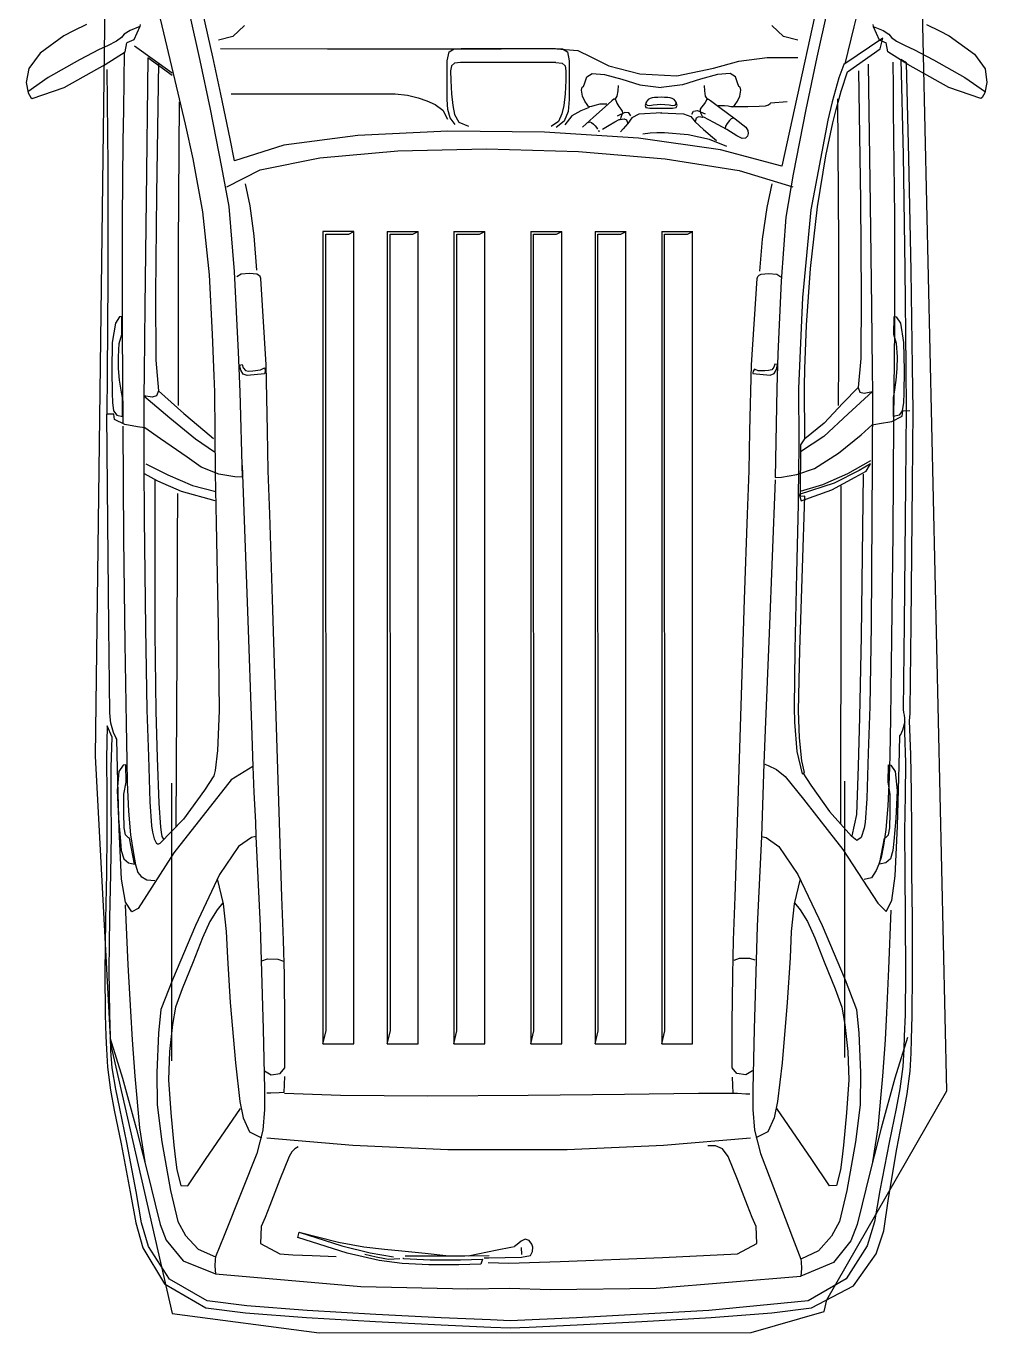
# Model space of a CAD drawing. Header units: millimetres. Extents: x 3923 to 4007, y 744 to 982.
# Drawn here: x 3949.11 to 3953.52, y 816.79 to 822.79 of the extents above; entities that cross this region are included whole.
import ezdxf

# ---------------------------------------------------------------- set-up
doc = ezdxf.new("R2010")
doc.units = ezdxf.units.MM
doc.header["$LTSCALE"] = 20
doc.layers.add('HIDROSSANITÁRIO', color=8, linetype='Continuous')

# ---------------------------------------------------------------- blocks, each defined once
blk = doc.blocks.new('Austin Mini dessus')
at = {"color": 8, "flags": 128}
for points in [[(1.1117, 3.9516), (1.1466, 3.978)], [(1.1466, 3.978), (1.1788, 3.984)], [(1.1671, 3.9332), (1.2, 3.9805)], [(1.1788, 3.984), (1.2025, 3.9796)], [(1.2159, 3.9699), (1.1905, 3.8965)], [(1.2025, 3.9796), (1.2133, 3.9732)], [(1.2133, 3.9732), (1.2159, 3.9699)], [(1.0718, 3.8974), (1.1117, 3.9516)], [(1.127, 3.8612), (1.1671, 3.9332)], [(1.0455, 3.8453), (1.0602, 3.8752)], [(1.0602, 3.8752), (1.0718, 3.8974)], [(1.1905, 3.8965), (1.1378, 3.8027)], [(1.1035, 3.8163), (1.127, 3.8612)], [(1.0947, 3.7975), (1.1035, 3.8163)], [(1.0842, 3.7768), (1.0947, 3.7975)], [(1.1378, 3.8027), (1.1088, 3.7563)], [(1.1489, 3.7991), (1.3693, 3.7967)], [(1.3693, 3.7967), (1.6304, 3.7968)], [(1.6304, 3.7968), (1.8484, 3.7979)], [(1.717, 3.7694), (1.7313, 3.7792)], [(1.7313, 3.7792), (1.7757, 3.7861)], [(1.7757, 3.7861), (1.8394, 3.7873)], [(1.8394, 3.7873), (1.8918, 3.7867)], [(1.8484, 3.7979), (1.9397, 3.7986)], [(1.8918, 3.7867), (1.9135, 3.786)], [(1.9135, 3.786), (1.9326, 3.7832)], [(1.9326, 3.7832), (1.942, 3.7759)], [(2.1078, 3.7972), (1.9397, 3.7986)], [(1.9397, 3.7828), (1.9397, 3.798)], [(1.952, 3.781), (1.9397, 3.7828)], [(1.9641, 3.7571), (1.952, 3.781)], [(2.4284, 3.7942), (2.1078, 3.7972)], [(2.6259, 3.7916), (2.4284, 3.7942)], [(2.6343, 3.7911), (2.6259, 3.7916)], [(2.642, 3.7903), (2.6343, 3.7911)], [(2.649, 3.7893), (2.642, 3.7903)], [(2.6704, 3.7837), (2.649, 3.7893)], [(2.6551, 3.7981), (2.7306, 3.7997)], [(2.6814, 3.7868), (2.6551, 3.7981)], [(2.6822, 3.7782), (2.6704, 3.7837)], [(2.7507, 3.7887), (2.6814, 3.7868)], [(2.7306, 3.7997), (2.8147, 3.7991)], [(2.8237, 3.7886), (2.7507, 3.7887)], [(2.8147, 3.7991), (2.9021, 3.7984)], [(2.9048, 3.7882), (2.8237, 3.7886)], [(2.9021, 3.7984), (2.9944, 3.7997)], [(2.9951, 3.7894), (2.9048, 3.7882)], [(2.9944, 3.7997), (3.0997, 3.8021)], [(3.0966, 3.7917), (2.9951, 3.7894)], [(3.2164, 3.793), (3.0966, 3.7917)], [(3.0997, 3.8021), (3.2215, 3.8034)], [(3.316, 3.7921), (3.2164, 3.793)], [(3.2215, 3.8034), (3.3188, 3.8025)], [(3.3693, 3.7904), (3.316, 3.7921)], [(3.3188, 3.8025), (3.3675, 3.8008)], [(3.3675, 3.8008), (3.3972, 3.7998)], [(3.4015, 3.7895), (3.3693, 3.7904)], [(3.3706, 3.7916), (3.4639, 3.7624)], [(3.3972, 3.7998), (3.439, 3.7972)], [(3.4406, 3.7862), (3.4015, 3.7895)], [(3.439, 3.7972), (3.4912, 3.7905)], [(3.4894, 3.7783), (3.4406, 3.7862)], [(3.4912, 3.7905), (3.5375, 3.7819)], [(3.5375, 3.7819), (3.6147, 3.7659)], [(1.0594, 3.7455), (1.0677, 3.7588)], [(1.0677, 3.7588), (1.0753, 3.7651)], [(1.0753, 3.7651), (1.0842, 3.7768)], [(1.0806, 3.7369), (1.0877, 3.7528)], [(1.1088, 3.7563), (1.0877, 3.7528)], [(1.1098, 3.7592), (1.174, 3.7599)], [(1.174, 3.7599), (1.2419, 3.7604)], [(1.2419, 3.7604), (1.3135, 3.7616)], [(1.3135, 3.7616), (1.4923, 3.7636)], [(1.4923, 3.7636), (1.6691, 3.7637)], [(1.6691, 3.7637), (1.7492, 3.7633)], [(1.716, 3.7644), (1.717, 3.7694)], [(1.7576, 3.764), (1.716, 3.7644)], [(1.7492, 3.7633), (1.9626, 3.7616)], [(1.7781, 3.7702), (1.7576, 3.764)], [(1.8082, 3.7719), (1.7781, 3.7702)], [(1.8354, 3.7719), (1.8082, 3.7719)], [(1.8622, 3.7696), (1.8354, 3.7719)], [(1.8896, 3.7653), (1.8622, 3.7696)], [(1.9022, 3.763), (1.8896, 3.7653)], [(1.9455, 3.763), (1.9022, 3.763)], [(1.942, 3.7759), (1.9455, 3.763)], [(1.9688, 3.7285), (1.9641, 3.7571)], [(1.9674, 3.7618), (2.2252, 3.7604)], [(2.2252, 3.7604), (2.4664, 3.7574)], [(2.4664, 3.7574), (2.6503, 3.7544)], [(2.6503, 3.7544), (2.7365, 3.753)], [(2.6858, 3.7757), (2.6822, 3.7782)], [(2.7538, 3.7741), (2.6858, 3.7757)], [(2.7365, 3.753), (2.7855, 3.7519)], [(2.7449, 3.7554), (2.7458, 3.7609)], [(2.7845, 3.7544), (2.7449, 3.7554)], [(2.7458, 3.7609), (2.7598, 3.7709)], [(2.8931, 3.7702), (2.7538, 3.7741)], [(2.7598, 3.7709), (2.8041, 3.7753)], [(2.8122, 3.7594), (2.7845, 3.7544)], [(2.7855, 3.7519), (2.851, 3.7488)], [(2.8041, 3.7753), (2.8678, 3.772)], [(2.8551, 3.7596), (2.8122, 3.7594)], [(2.851, 3.7488), (2.9058, 3.7442)], [(2.8891, 3.7588), (2.8551, 3.7596)], [(2.8678, 3.772), (2.9199, 3.7677)], [(2.9053, 3.7556), (2.8891, 3.7588)], [(3.0069, 3.7651), (2.8931, 3.7702)], [(2.9118, 3.7497), (2.9053, 3.7556)], [(2.913, 3.7465), (2.9118, 3.7497)], [(2.9199, 3.7677), (2.9416, 3.7655)], [(2.9416, 3.7655), (2.9606, 3.76)], [(2.9606, 3.76), (2.9698, 3.7493)], [(2.9698, 3.7493), (2.9725, 3.7349)], [(3.0599, 3.7557), (3.0069, 3.7651)], [(3.0819, 3.7412), (3.0599, 3.7557)], [(3.0661, 3.7568), (3.2036, 3.7505)], [(3.2036, 3.7505), (3.3106, 3.7441)], [(3.4639, 3.7624), (3.5784, 3.7316)], [(3.5334, 3.7691), (3.4894, 3.7783)], [(3.6119, 3.753), (3.5334, 3.7691)], [(3.7239, 3.7317), (3.6119, 3.753)], [(3.6147, 3.7659), (3.7245, 3.7448)], [(1.0455, 3.7223), (1.0506, 3.7228)], [(1.0506, 3.7228), (1.0594, 3.7455)], [(1.0506, 3.7228), (1.0806, 3.7369)], [(1.0947, 3.7351), (1.1565, 3.6487)], [(1.9715, 3.7117), (1.9688, 3.7285)], [(2.9058, 3.7442), (2.9441, 3.7386)], [(2.9725, 3.7349), (2.913, 3.7465)], [(2.9441, 3.7386), (2.9744, 3.7329)], [(2.9469, 3.6452), (3.0743, 3.7267)], [(2.9744, 3.7329), (2.9916, 3.7274)], [(2.9916, 3.7274), (3.001, 3.7198)], [(3.001, 3.7198), (3.0087, 3.7071)], [(3.0743, 3.7267), (3.0819, 3.7412)], [(3.3106, 3.7441), (3.3759, 3.7402)], [(3.3759, 3.7402), (3.4593, 3.7344)], [(3.4593, 3.7344), (3.5777, 3.7235)], [(3.5777, 3.7235), (3.6563, 3.7118)], [(3.5784, 3.7316), (3.6421, 3.7153)], [(3.7964, 3.7192), (3.7239, 3.7317)], [(3.7245, 3.7448), (3.7958, 3.7324)], [(3.7958, 3.7324), (3.8536, 3.716)], [(3.8504, 3.7028), (3.7964, 3.7192)], [(1.1226, 3.7043), (1.4484, 3.7087)], [(1.1626, 3.649), (1.1226, 3.7043)], [(1.4484, 3.7087), (1.6921, 3.7115)], [(1.6921, 3.7115), (1.8449, 3.713)], [(1.8449, 3.713), (1.8979, 3.7134)], [(1.8979, 3.7134), (2.0543, 3.714)], [(1.8979, 3.7134), (1.9484, 3.6539)], [(1.9009, 3.6943), (1.8979, 3.7134)], [(1.8979, 3.6843), (1.9009, 3.6943)], [(1.9964, 3.6756), (1.9715, 3.7117)], [(2.0537, 3.7091), (2.0796, 3.6584)], [(2.0543, 3.714), (2.1798, 3.7129)], [(2.094, 3.6816), (2.0773, 3.7122)], [(2.1798, 3.7129), (2.4309, 3.7103)], [(2.4309, 3.7103), (2.6188, 3.7069)], [(2.6188, 3.7069), (2.7259, 3.7034)], [(2.7259, 3.7034), (2.8298, 3.6998)], [(2.8298, 3.6998), (2.8852, 3.6963)], [(2.8852, 3.6963), (2.8995, 3.6935)], [(2.8995, 3.6935), (2.9148, 3.6898)], [(2.9148, 3.6898), (2.9254, 3.6845)], [(3.0087, 3.7071), (3.01, 3.6884)], [(3.6421, 3.7153), (3.6846, 3.7048)], [(3.6846, 3.7048), (3.7528, 3.688)], [(3.9251, 3.6552), (3.8504, 3.7028)], [(3.8536, 3.716), (3.9358, 3.6662)], [(1.0331, 3.6766), (1.174, 3.6425)], [(1.1335, 3.6804), (1.4355, 3.6849)], [(1.4355, 3.6849), (1.6643, 3.6871)], [(1.6643, 3.6871), (1.816, 3.6859)], [(1.816, 3.6859), (1.8868, 3.6804)], [(1.8868, 3.6804), (1.8979, 3.6843)], [(1.8868, 3.6804), (1.9382, 3.6219)], [(2.0389, 3.6143), (1.9964, 3.6756)], [(2.0918, 3.6884), (2.2083, 3.6887)], [(2.1175, 3.6272), (2.094, 3.6816)], [(2.2083, 3.6887), (2.4426, 3.6885)], [(2.4426, 3.6885), (2.6215, 3.6864)], [(2.6215, 3.6864), (2.7286, 3.6829)], [(2.7286, 3.6829), (2.8326, 3.6793)], [(2.8326, 3.6793), (2.8879, 3.6758)], [(2.8698, 3.6229), (2.9257, 3.6769)], [(2.8879, 3.6758), (2.8994, 3.674)], [(2.8994, 3.674), (2.9094, 3.6722)], [(2.9094, 3.6722), (2.9171, 3.6679)], [(2.9269, 3.6823), (2.9254, 3.6845)], [(2.9257, 3.6769), (2.9271, 3.6797)], [(2.9271, 3.6797), (2.9269, 3.6823)], [(3.2381, 3.6482), (3.3067, 3.6745)], [(3.3067, 3.6745), (3.361, 3.68)], [(3.361, 3.68), (3.4507, 3.6839)], [(3.4507, 3.6839), (3.525, 3.6834)], [(3.525, 3.6834), (3.6102, 3.6722)], [(3.6102, 3.6722), (3.7219, 3.6526)], [(3.7528, 3.688), (3.8, 3.6763)], [(3.8, 3.6763), (3.8361, 3.6624)], [(3.8361, 3.6624), (3.8831, 3.6237)], [(3.9358, 3.6662), (3.9909, 3.5714)], [(1.174, 3.6425), (1.2747, 3.6187)], [(1.2235, 3.6328), (1.5547, 3.6348)], [(1.5547, 3.6348), (1.8149, 3.6349)], [(1.8149, 3.6349), (1.9203, 3.6346)], [(1.9484, 3.6539), (1.9968, 3.5949)], [(2.0796, 3.6584), (2.1036, 3.6021)], [(2.1218, 3.6365), (2.2347, 3.637)], [(2.2347, 3.637), (2.4865, 3.6382)], [(2.4865, 3.6382), (2.7473, 3.6393)], [(2.7473, 3.6393), (2.8869, 3.6399)], [(2.7793, 3.5129), (2.9469, 3.6452)], [(2.7871, 3.6502), (3.4246, 3.6502)], [(3.1134, 3.5955), (3.2381, 3.6482)], [(3.2592, 3.6259), (3.3014, 3.6408)], [(3.3014, 3.6408), (3.3411, 3.6477)], [(3.3411, 3.6477), (3.4025, 3.6546)], [(3.4025, 3.6546), (3.4682, 3.6568)], [(3.4682, 3.6568), (3.5432, 3.6518)], [(3.5432, 3.6518), (3.6174, 3.6446)], [(3.6174, 3.6446), (3.651, 3.6408)], [(3.651, 3.6408), (3.6741, 3.6378)], [(3.6741, 3.6378), (3.7107, 3.6285)], [(3.7219, 3.6526), (3.793, 3.6355)], [(3.793, 3.6355), (3.8251, 3.6178)], [(3.9748, 3.5682), (3.9251, 3.6552)], [(1.0218, 3.609), (1.1282, 3.5852)], [(1.2747, 3.6187), (1.3537, 3.601)], [(1.3537, 3.601), (1.4755, 3.5794)], [(1.9382, 3.6219), (1.9794, 3.5737)], [(2.0615, 3.5818), (2.0389, 3.6143)], [(2.1036, 3.6021), (2.1179, 3.5483)], [(2.1391, 3.55), (2.1175, 3.6272)], [(2.8029, 3.5745), (2.8698, 3.6229)], [(3.1417, 3.5787), (3.1969, 3.6007)], [(3.1969, 3.6007), (3.2592, 3.6259)], [(3.7113, 3.6124), (3.6503, 3.5725)], [(3.7107, 3.6285), (3.7113, 3.6124)], [(3.8251, 3.6178), (3.8563, 3.5892)], [(3.8831, 3.6237), (3.9133, 3.5491)], [(1.12, 3.5551), (1.0183, 3.578)], [(1.1282, 3.5852), (1.2404, 3.5618)], [(1.4755, 3.5794), (1.6204, 3.564)], [(1.9794, 3.5737), (1.9962, 3.5536)], [(1.9968, 3.5949), (2.0262, 3.5518)], [(2.0778, 3.5418), (2.0615, 3.5818)], [(2.7705, 3.5534), (2.8029, 3.5745)], [(2.9962, 3.5397), (3.1134, 3.5955)], [(3.1044, 3.562), (3.1417, 3.5787)], [(3.6503, 3.5725), (3.5724, 3.5187)], [(3.8563, 3.5892), (3.8742, 3.5491)], [(3.9909, 3.5714), (4.0023, 3.48)], [(1.0731, 3.5095), (1.0817, 3.5421)], [(1.2053, 3.5371), (1.12, 3.5551)], [(1.2404, 3.5618), (1.3729, 3.5353)], [(1.6204, 3.564), (1.7565, 3.5569)], [(1.7565, 3.5569), (1.8523, 3.5529)], [(1.8523, 3.5529), (1.8885, 3.5517)], [(1.8885, 3.5517), (2.0756, 3.55)], [(2.0756, 3.55), (2.1906, 3.5477)], [(2.0837, 3.5046), (2.0778, 3.5418)], [(2.1906, 3.5477), (2.4267, 3.5434)], [(2.4267, 3.5434), (2.6206, 3.5411)], [(2.6206, 3.5411), (2.712, 3.5443)], [(2.712, 3.5443), (2.7579, 3.5502)], [(2.7579, 3.5502), (2.7705, 3.5534)], [(2.9326, 3.496), (2.9962, 3.5397)], [(3.0068, 3.545), (3.0636, 3.5315)], [(3.0618, 3.5326), (3.0778, 3.5457)], [(3.0778, 3.5457), (3.1044, 3.562)], [(3.8253, 3.5293), (3.8742, 3.5491)], [(3.8742, 3.5491), (3.8804, 3.5498)], [(3.8804, 3.5498), (3.8953, 3.5506)], [(3.8953, 3.5506), (3.9133, 3.5491)], [(3.9133, 3.5491), (3.9421, 3.2156)], [(3.9862, 3.4773), (3.9748, 3.5682)], [(1.0484, 3.4825), (1.0731, 3.5095)], [(1.1011, 3.5379), (1.1017, 3.2922)], [(1.2049, 3.5135), (1.2049, 3.1364)], [(1.3084, 3.5158), (1.2053, 3.5371)], [(1.3585, 3.5054), (1.3084, 3.5158)], [(1.3729, 3.5353), (1.4635, 3.5186)], [(1.4186, 3.5228), (1.3793, 3.4466)], [(1.4635, 3.5186), (1.6129, 3.5061)], [(2.7489, 3.4635), (2.7793, 3.5129)], [(3.0636, 3.5315), (3.1275, 3.5247)], [(3.1275, 3.5247), (3.1878, 3.5219)], [(3.1878, 3.5219), (3.29, 3.5153)], [(3.29, 3.5153), (3.4288, 3.5036)], [(3.5724, 3.5187), (3.5339, 3.4917)], [(3.7236, 3.4885), (3.8253, 3.5293)], [(1.323, 3.3924), (1.3585, 3.5054)], [(1.4113, 3.481), (1.462, 3.47)], [(1.6129, 3.5061), (1.7979, 3.497)], [(1.6169, 3.4714), (1.619, 3.4901)], [(1.619, 3.4901), (1.6245, 3.4999)], [(1.7979, 3.497), (1.8885, 3.4935)], [(1.8276, 3.494), (1.8263, 3.4879)], [(1.8263, 3.4879), (1.8336, 3.4853)], [(1.8388, 3.4912), (1.8276, 3.494)], [(1.8336, 3.4853), (1.8396, 3.4804)], [(1.8484, 3.4859), (1.8388, 3.4912)], [(1.8396, 3.4804), (1.8416, 3.4732)], [(1.8517, 3.4767), (1.8484, 3.4859)], [(1.8885, 3.4935), (2.0844, 3.4883)], [(2.0579, 3.4882), (2.4134, 3.475)], [(2.0844, 3.4883), (2.0837, 3.5046)], [(2.9113, 3.4668), (2.9326, 3.496)], [(3.4288, 3.5036), (3.5179, 3.4935)], [(3.5179, 3.4935), (3.5549, 3.4854)], [(3.5549, 3.4854), (3.5868, 3.4709)], [(3.6368, 3.4545), (3.7236, 3.4885)], [(4.0023, 3.48), (4.0132, 3.3405)], [(1.462, 3.47), (1.5309, 3.4613)], [(1.5309, 3.4613), (1.6094, 3.4548)], [(1.6186, 3.4546), (1.6169, 3.4714)], [(1.6207, 3.4502), (1.6186, 3.4546)], [(1.6242, 3.4468), (1.6207, 3.4502)], [(1.8409, 3.4637), (1.8386, 3.4462)], [(1.8416, 3.4732), (1.8409, 3.4637)], [(1.8478, 3.437), (1.8517, 3.4767)], [(2.4134, 3.475), (2.6537, 3.4666)], [(2.6537, 3.4666), (2.7489, 3.4635)], [(2.7489, 3.4635), (2.8086, 3.4608)], [(2.8086, 3.4608), (2.8767, 3.4577)], [(2.8767, 3.4577), (2.9092, 3.4563)], [(2.9092, 3.4563), (2.9113, 3.4668)], [(2.9092, 3.4563), (3.1149, 3.4465)], [(3.5836, 3.4404), (3.6368, 3.4545)], [(3.5868, 3.4709), (3.6013, 3.4438)], [(3.9969, 3.3387), (3.9862, 3.4773)], [(1.3793, 3.4466), (1.3517, 3.3099)], [(1.6285, 3.4452), (1.6242, 3.4468)], [(1.8272, 3.4328), (1.6285, 3.4452)], [(1.9786, 3.4297), (1.8272, 3.4328)], [(1.8386, 3.4462), (1.8339, 3.4369)], [(1.8339, 3.4369), (1.8395, 3.4349)], [(1.8395, 3.4349), (1.8452, 3.4359)], [(1.8452, 3.4359), (1.8478, 3.437)], [(2.0699, 3.4284), (1.9786, 3.4297)], [(2.1695, 3.4247), (2.0699, 3.4284)], [(2.3653, 3.4184), (2.1695, 3.4247)], [(3.1149, 3.4465), (3.3513, 3.4394)], [(3.1945, 3.4428), (3.1904, 3.4299)], [(3.1904, 3.4299), (3.1906, 3.4059)], [(3.3513, 3.4394), (3.4895, 3.4367)], [(3.4471, 3.4365), (3.4563, 3.4213)], [(3.4563, 3.4213), (3.4534, 3.4004)], [(3.4895, 3.4367), (3.5356, 3.4366)], [(3.4973, 3.4027), (3.4982, 3.4219)], [(3.4982, 3.4219), (3.4986, 3.4312)], [(3.5356, 3.4366), (3.5836, 3.4404)], [(3.6013, 3.4314), (3.6181, 3.2335)], [(3.6968, 3.4013), (3.756, 3.4243)], [(3.756, 3.4243), (3.7841, 3.435)], [(3.7841, 3.435), (3.8045, 3.444)], [(3.8045, 3.444), (3.8435, 3.4455)], [(3.8435, 3.4455), (3.8675, 3.4012)], [(1.3004, 3.222), (1.323, 3.3924)], [(2.6091, 3.4106), (2.3653, 3.4184)], [(2.8528, 3.4028), (2.6091, 3.4106)], [(3.0481, 3.3965), (2.8528, 3.4028)], [(3.147, 3.3929), (3.0481, 3.3965)], [(3.2267, 3.3909), (3.147, 3.3929)], [(3.1906, 3.4059), (3.1955, 3.3932)], [(3.3378, 3.39), (3.2267, 3.3909)], [(3.4403, 3.3899), (3.3378, 3.39)], [(3.4534, 3.4004), (3.4403, 3.3899)], [(3.4605, 3.391), (3.4969, 3.3921)], [(3.4969, 3.3921), (3.4973, 3.4027)], [(3.4984, 3.3906), (3.5032, 3.2619)], [(3.6439, 3.38), (3.6968, 3.4013)], [(3.8675, 3.4012), (3.8692, 3.3713)], [(3.6215, 3.3593), (3.6261, 3.3671)], [(3.6261, 3.3671), (3.6334, 3.3741)], [(3.6334, 3.3741), (3.6439, 3.38)], [(3.8294, 3.3605), (3.8176, 3.3569)], [(3.8656, 3.2467), (3.8294, 3.3605)], [(3.8692, 3.3713), (3.8712, 3.3271)], [(3.8176, 3.3569), (3.8402, 3.2669)], [(3.8176, 3.3569), (3.8491, 3.259)], [(4.0064, 3.181), (3.9969, 3.3387)], [(4.0132, 3.3405), (4.0227, 3.1819)], [(1.3517, 3.3099), (1.3356, 3.1305)], [(1.521, 3.3024), (3.3849, 3.3024)], [(1.521, 3.2314), (1.521, 3.3024)], [(3.3849, 3.3024), (3.3552, 3.2953)], [(3.3849, 3.3024), (3.3849, 3.2314)], [(3.8712, 3.3271), (3.8736, 3.2722)], [(1.1017, 3.2922), (1.1017, 3.0712)], [(3.3552, 3.2953), (1.5269, 3.296)], [(1.5269, 3.296), (1.5269, 3.2434)], [(1.5269, 3.2434), (1.521, 3.2314)], [(3.5032, 3.2619), (3.5043, 3.0618)], [(3.8402, 3.2669), (3.8508, 3.2084)], [(3.8491, 3.259), (3.8648, 3.1939)], [(3.8822, 3.1732), (3.8656, 3.2467)], [(1.2904, 3.0155), (1.3004, 3.222)], [(3.3849, 3.2314), (1.521, 3.2314)], [(3.6181, 3.2335), (3.6277, 3.0159)], [(3.9421, 3.2156), (3.9474, 2.9699)], [(3.8508, 3.2084), (3.8565, 3.1612)], [(3.8648, 3.1939), (3.8741, 3.1401)], [(3.868, 3.2065), (3.8741, 3.1805)], [(3.8741, 3.1805), (3.8782, 3.1603)], [(4.0139, 3.0308), (4.0064, 3.181)], [(4.0227, 3.1819), (4.0303, 3.0312)], [(1.521, 3.1548), (3.3849, 3.1548)], [(1.521, 3.1548), (3.3849, 3.1548)], [(1.521, 3.1548), (1.521, 3.0837)], [(3.3849, 3.1548), (3.3552, 3.1477)], [(3.3849, 3.1548), (3.3849, 3.0838)], [(3.8565, 3.1612), (3.8604, 3.1213)], [(3.8797, 3.1523), (3.8778, 3.1263)], [(3.8782, 3.1603), (3.8797, 3.1523)], [(3.8893, 3.1208), (3.8822, 3.1732)], [(1.2049, 3.1364), (1.2077, 3.1082)], [(1.3356, 3.1305), (1.3308, 2.9266)], [(3.3552, 3.1477), (1.5269, 3.1484)], [(1.5269, 3.1484), (1.5269, 3.0958)], [(3.8604, 3.1213), (3.8653, 3.0676)], [(3.8772, 3.1193), (3.8773, 3.1186)], [(3.8927, 3.0595), (3.8893, 3.1208)], [(1.2077, 3.1082), (1.214, 3.084)], [(1.5269, 3.0958), (1.521, 3.0837)], [(3.8718, 3.1136), (3.8718, 3.0663)], [(3.8773, 3.1186), (3.8774, 3.1179)], [(3.8774, 3.1179), (3.8775, 3.1172)], [(3.8775, 3.1172), (3.8809, 3.056)], [(1.1017, 3.0712), (1.1013, 2.893)], [(1.214, 3.084), (1.2213, 3.064)], [(1.2213, 3.064), (1.2296, 3.0447)], [(3.3849, 3.0838), (1.521, 3.0838)], [(3.5043, 3.0618), (3.503, 2.8311)], [(3.8653, 3.0676), (3.8715, 3.0137)], [(3.8718, 3.0663), (3.8715, 2.9763)], [(3.8927, 2.9903), (3.8927, 3.0595)], [(1.2296, 3.0447), (1.2425, 3.0269)], [(3.8809, 3.056), (3.8809, 2.9867)], [(4.019, 2.9175), (4.0139, 3.0308)], [(4.0303, 3.0312), (4.0353, 2.9173)], [(1.1016, 3.0013), (1.1008, 2.9854)], [(1.1087, 3.0128), (1.1016, 3.0013)], [(1.1289, 3.0172), (1.1087, 3.0128)], [(1.2179, 3.0172), (1.1289, 3.0172)], [(1.1326, 2.9863), (1.1344, 3.0006)], [(1.1344, 3.0006), (1.1406, 3.0076)], [(1.1406, 3.0076), (1.1521, 3.0095)], [(1.1521, 3.0095), (1.1745, 3.009)], [(1.1745, 3.009), (1.2048, 3.0074)], [(1.2048, 3.0074), (1.2315, 3.0045)], [(1.2406, 3.0157), (1.2179, 3.0172)], [(1.2315, 3.0045), (1.2524, 3.0002)], [(1.2601, 3.01), (1.2406, 3.0157)], [(1.2425, 3.0269), (1.263, 3.0168)], [(1.2524, 3.0002), (1.27, 2.9903)], [(1.275, 2.9987), (1.2601, 3.01)], [(1.2927, 2.7938), (1.2904, 3.0155)], [(1.521, 3.0018), (3.3849, 3.0018)], [(1.521, 3.0018), (1.521, 2.9307)], [(1.521, 3.0017), (3.3849, 3.0017)], [(3.3849, 3.0017), (3.3552, 2.9947)], [(3.3849, 3.0018), (3.3849, 2.9307)], [(3.6277, 3.0159), (3.6279, 2.8795)], [(1.1008, 2.9854), (1.1008, 2.7686)], [(1.1326, 2.7677), (1.1326, 2.9863)], [(1.27, 2.9903), (1.2792, 2.9682)], [(3.3552, 2.9947), (1.5269, 2.9954)], [(1.5269, 2.9954), (1.5269, 2.9427)], [(3.8715, 2.9763), (3.8713, 2.9207)], [(3.8809, 2.9867), (3.8793, 2.9363)], [(3.8911, 2.9399), (3.8927, 2.9903)], [(3.9474, 2.9699), (3.9456, 2.8742)], [(1.5269, 2.9427), (1.521, 2.9307)], [(3.8717, 2.9689), (3.8581, 2.9022)], [(3.8793, 2.9363), (3.8911, 2.9399)], [(1.3308, 2.9266), (1.3369, 2.7159)], [(3.3849, 2.9307), (1.521, 2.9307)], [(3.8763, 2.9214), (3.8745, 2.8469)], [(3.8764, 2.9319), (3.8763, 2.9214)], [(3.8871, 2.9232), (3.8888, 2.876)], [(4.0208, 2.8728), (4.019, 2.9175)], [(4.0353, 2.9173), (4.0372, 2.8721)], [(1.1013, 2.893), (1.1007, 2.7756)], [(3.6279, 2.8795), (3.6277, 2.7413)], [(3.8581, 2.9022), (3.8521, 2.8707)], [(3.8378, 2.8476), (3.8458, 2.8564)], [(3.8458, 2.8564), (3.8507, 2.8629)], [(3.8521, 2.8707), (3.8507, 2.8629)], [(3.8888, 2.876), (3.8844, 2.7575)], [(3.9456, 2.8742), (3.9489, 2.78)], [(4.0141, 2.7205), (4.0208, 2.8728)], [(4.0372, 2.8721), (4.0353, 2.829)], [(1.521, 2.8252), (3.3849, 2.8252)], [(1.521, 2.8252), (3.3849, 2.8252)], [(1.521, 2.8252), (1.521, 2.7541)], [(3.3849, 2.8252), (3.3552, 2.8181)], [(3.3849, 2.8252), (3.3849, 2.7542)], [(3.503, 2.8311), (3.5007, 2.6103)], [(3.8333, 2.8378), (3.8378, 2.8476)], [(3.8369, 2.8289), (3.8333, 2.8378)], [(3.8449, 2.8226), (3.8369, 2.8289)], [(3.8518, 2.8207), (3.8449, 2.8226)], [(3.8621, 2.821), (3.8518, 2.8207)], [(3.8688, 2.8456), (3.8527, 2.8468)], [(3.8712, 2.8257), (3.8621, 2.821)], [(3.8745, 2.8469), (3.8712, 2.8257)], [(4.0353, 2.829), (4.0303, 2.7187)], [(1.307, 2.578), (1.2927, 2.7938)], [(3.3552, 2.8181), (1.5269, 2.8188)], [(1.5269, 2.8188), (1.5269, 2.7662)], [(1.1007, 2.7756), (1.1055, 2.717)], [(1.1008, 2.7686), (1.1016, 2.7527)], [(1.1326, 2.7677), (1.1344, 2.7534)], [(1.2505, 2.7536), (1.268, 2.7619)], [(1.2676, 2.7483), (1.2824, 2.7671)], [(1.268, 2.7619), (1.2795, 2.7785)], [(1.5269, 2.7662), (1.521, 2.7541)], [(3.9489, 2.78), (3.9462, 2.5372)], [(1.1016, 2.7527), (1.1087, 2.7412)], [(1.1087, 2.7412), (1.1289, 2.7368)], [(1.1289, 2.7368), (1.2179, 2.7368)], [(1.1344, 2.7534), (1.1406, 2.7464)], [(1.1406, 2.7464), (1.1521, 2.7446)], [(1.1521, 2.7446), (1.1745, 2.745)], [(1.1745, 2.745), (1.2048, 2.7466)], [(1.2048, 2.7466), (1.2315, 2.7495)], [(1.2179, 2.7368), (1.2453, 2.7392)], [(1.2315, 2.7495), (1.2505, 2.7536)], [(1.2436, 2.7106), (1.2551, 2.7309)], [(1.2453, 2.7392), (1.2676, 2.7483)], [(1.2551, 2.7309), (1.276, 2.7469)], [(3.3849, 2.7542), (1.521, 2.7542)], [(3.6277, 2.7413), (3.6181, 2.5203)], [(3.8844, 2.7575), (3.8754, 2.5224)], [(1.1055, 2.717), (1.1196, 2.6871)], [(1.1793, 2.701), (1.1655, 2.6964)], [(1.1879, 2.7044), (1.1793, 2.701)], [(1.1894, 2.7071), (1.1879, 2.7044)], [(1.1965, 2.7087), (1.1894, 2.7071)], [(1.2102, 2.7066), (1.1965, 2.7087)], [(1.2218, 2.7011), (1.2102, 2.7066)], [(1.2296, 2.696), (1.2218, 2.7011)], [(1.2364, 2.6909), (1.2436, 2.7106)], [(1.2586, 2.6815), (1.2815, 2.7064)], [(1.3369, 2.7159), (1.3537, 2.5166)], [(3.9974, 2.4164), (4.0141, 2.7205)], [(4.0303, 2.7187), (4.0227, 2.5701)], [(1.1196, 2.6871), (1.1407, 2.6458)], [(1.1655, 2.6964), (1.1583, 2.6841)], [(1.1583, 2.6841), (1.1602, 2.6556)], [(1.2286, 2.6664), (1.2314, 2.6783)], [(1.2336, 2.6927), (1.2296, 2.696)], [(1.2314, 2.6783), (1.2342, 2.6856)], [(1.235, 2.6895), (1.2336, 2.6927)], [(1.2342, 2.6856), (1.235, 2.6895)], [(1.2344, 2.6544), (1.2586, 2.6815)], [(1.2705, 2.6928), (1.2693, 2.6894)], [(1.2693, 2.6894), (1.2703, 2.6857)], [(1.2703, 2.6857), (1.2746, 2.681)], [(1.2746, 2.681), (1.2785, 2.6776)], [(1.2785, 2.6776), (1.2823, 2.6745)], [(1.2823, 2.6745), (1.286, 2.6721)], [(1.2901, 2.67), (1.2902, 2.6692)], [(1.2903, 2.6674), (1.2901, 2.67)], [(1.2902, 2.6692), (1.2903, 2.6683)], [(1.521, 2.6777), (3.3849, 2.6777)], [(1.521, 2.6777), (1.521, 2.6065)], [(1.521, 2.6776), (3.3849, 2.6776)], [(3.3552, 2.6705), (1.5269, 2.6712)], [(1.5269, 2.6712), (1.5269, 2.6186)], [(3.3849, 2.6776), (3.3552, 2.6705)], [(3.3849, 2.6777), (3.3849, 2.6066)], [(1.1407, 2.6458), (1.1591, 2.5751)], [(1.1602, 2.6556), (1.1712, 2.6165)], [(1.2206, 2.6388), (1.2344, 2.6544)], [(1.2283, 2.6506), (1.2286, 2.6664)], [(1.2767, 2.6451), (1.2691, 2.6322)], [(1.286, 2.6602), (1.2767, 2.6451)], [(1.2903, 2.6683), (1.2903, 2.6674)], [(1.1712, 2.6165), (1.184, 2.5749)], [(1.1861, 2.6248), (1.1983, 2.6254)], [(1.1983, 2.6254), (1.2099, 2.6274)], [(1.2099, 2.6274), (1.2179, 2.6325)], [(1.2173, 2.6328), (1.2174, 2.6346)], [(1.2179, 2.6325), (1.2173, 2.6328)], [(1.2174, 2.6346), (1.2206, 2.6388)], [(1.2179, 2.6307), (1.226, 2.6273)], [(1.226, 2.6273), (1.234, 2.623)], [(1.234, 2.623), (1.2401, 2.6184)], [(1.2401, 2.6184), (1.2445, 2.6153)], [(1.2445, 2.6153), (1.2492, 2.6149)], [(1.2478, 2.609), (1.2564, 2.6266)], [(1.2492, 2.6149), (1.2546, 2.6166)], [(1.2546, 2.6166), (1.2595, 2.6184)], [(1.2595, 2.6184), (1.2623, 2.6189)], [(1.2623, 2.6189), (1.2632, 2.6189)], [(1.2632, 2.6157), (1.2624, 2.6105)], [(1.2624, 2.6105), (1.2647, 2.6055)], [(1.2639, 2.6197), (1.2632, 2.6157)], [(1.2691, 2.6322), (1.2637, 2.6225)], [(1.2637, 2.6225), (1.2638, 2.6219)], [(1.2638, 2.6219), (1.2639, 2.6197)], [(1.279, 2.6074), (1.285, 2.6129)], [(1.285, 2.6129), (1.2921, 2.6194)], [(1.5269, 2.6186), (1.521, 2.6065)], [(3.5007, 2.6103), (3.4987, 2.4401)], [(1.2485, 2.5997), (1.2478, 2.609)], [(1.255, 2.5958), (1.2485, 2.5997)], [(1.2515, 2.5771), (1.2598, 2.5934)], [(1.2598, 2.5934), (1.2732, 2.6021)], [(1.2647, 2.6055), (1.2732, 2.6021)], [(1.2732, 2.6021), (1.279, 2.6074)], [(3.3849, 2.6066), (1.521, 2.6066)], [(1.1591, 2.5751), (1.1632, 2.4901)], [(1.184, 2.5749), (1.1902, 2.5259)], [(1.2142, 2.5468), (1.2153, 2.5514)], [(1.2153, 2.5514), (1.218, 2.556)], [(1.218, 2.556), (1.2242, 2.5604)], [(1.2242, 2.5604), (1.2316, 2.5628)], [(1.2242, 2.5604), (1.2279, 2.5607)], [(1.2279, 2.5607), (1.2312, 2.5579)], [(1.2319, 2.5522), (1.2305, 2.5442)], [(1.2312, 2.5579), (1.2319, 2.5522)], [(1.2316, 2.5628), (1.2362, 2.5607)], [(1.2362, 2.5607), (1.2378, 2.5522)], [(1.2378, 2.5522), (1.2378, 2.4996)], [(1.2487, 2.5245), (1.2515, 2.5771)], [(1.2946, 2.5357), (1.2952, 2.5513)], [(1.2952, 2.5513), (1.2971, 2.5676)], [(1.3331, 2.3893), (1.307, 2.578)], [(4.0227, 2.5701), (4.0132, 2.4114)], [(1.184, 2.4768), (1.1902, 2.5259)], [(1.2129, 2.5259), (1.213, 2.5337)], [(1.213, 2.5181), (1.2129, 2.5259)], [(1.213, 2.5337), (1.2135, 2.541)], [(1.2135, 2.541), (1.2142, 2.5468)], [(1.2293, 2.5353), (1.2287, 2.5263)], [(1.2287, 2.5263), (1.2293, 2.5172)], [(1.2305, 2.5442), (1.2293, 2.5353)], [(1.2487, 2.5272), (1.2506, 2.4745)], [(1.2945, 2.5182), (1.2946, 2.5357)], [(1.521, 2.5246), (3.3849, 2.5246)], [(1.521, 2.5246), (3.3849, 2.5246)], [(1.521, 2.5246), (1.521, 2.4535)], [(3.3849, 2.5246), (3.3552, 2.5175)], [(3.3849, 2.5246), (3.3849, 2.4536)], [(3.6181, 2.5203), (3.6013, 2.3205)], [(3.8754, 2.5224), (3.8675, 2.3507)], [(3.9462, 2.5372), (3.9187, 2.2052)], [(1.1632, 2.4901), (1.1462, 2.4053)], [(1.2135, 2.5107), (1.213, 2.5181)], [(1.2142, 2.505), (1.2135, 2.5107)], [(1.2153, 2.5004), (1.2142, 2.505)], [(1.218, 2.4957), (1.2153, 2.5004)], [(1.2242, 2.4914), (1.218, 2.4957)], [(1.2316, 2.489), (1.2242, 2.4914)], [(1.2279, 2.4911), (1.2242, 2.4914)], [(1.2312, 2.4938), (1.2279, 2.4911)], [(1.2293, 2.5172), (1.2305, 2.5078)], [(1.2305, 2.5078), (1.2319, 2.4996)], [(1.2319, 2.4996), (1.2312, 2.4938)], [(1.2362, 2.4911), (1.2316, 2.489)], [(1.2378, 2.4996), (1.2362, 2.4911)], [(1.2987, 2.4638), (1.2945, 2.5182)], [(1.3537, 2.5166), (1.3811, 2.3466)], [(3.3552, 2.5175), (1.5269, 2.5182)], [(1.5269, 2.5182), (1.5269, 2.4656)], [(1.1712, 2.4352), (1.184, 2.4768)], [(1.2506, 2.4745), (1.2571, 2.4576)], [(1.3098, 2.4149), (1.2987, 2.4638)], [(1.5269, 2.4656), (1.521, 2.4535)], [(1.1602, 2.3961), (1.1712, 2.4352)], [(1.2303, 2.429), (1.2352, 2.4335)], [(1.2352, 2.4335), (1.2399, 2.4364)], [(1.2399, 2.4364), (1.2445, 2.4366)], [(1.2447, 2.4518), (1.2434, 2.4425)], [(1.2434, 2.4425), (1.2511, 2.4245)], [(1.2445, 2.4366), (1.2498, 2.4346)], [(1.2514, 2.4554), (1.2447, 2.4518)], [(1.2498, 2.4346), (1.2546, 2.4325)], [(1.2546, 2.4325), (1.2574, 2.4319)], [(1.2571, 2.4576), (1.2692, 2.4481)], [(1.2574, 2.4319), (1.2583, 2.4319)], [(1.2579, 2.4403), (1.2605, 2.4451)], [(1.2585, 2.435), (1.2579, 2.4403)], [(1.259, 2.431), (1.2585, 2.435)], [(1.2588, 2.4289), (1.259, 2.431)], [(1.2605, 2.4451), (1.2692, 2.4481)], [(1.2692, 2.4481), (1.287, 2.4285)], [(3.3849, 2.4536), (1.521, 2.4536)], [(3.4987, 2.4401), (3.4984, 2.3614)], [(1.1462, 2.4053), (1.1298, 2.3473)], [(1.1861, 2.427), (1.1983, 2.4265)], [(1.1983, 2.4265), (1.21, 2.4246)], [(1.21, 2.4246), (1.2177, 2.4194)], [(1.2177, 2.4194), (1.2172, 2.4191)], [(1.2172, 2.4191), (1.2172, 2.4174)], [(1.2172, 2.4174), (1.2201, 2.4129)], [(1.2178, 2.4212), (1.2248, 2.4245)], [(1.2201, 2.4129), (1.2359, 2.3915)], [(1.2248, 2.4245), (1.2303, 2.429)], [(1.2586, 2.4282), (1.2588, 2.4289)], [(1.2704, 2.4052), (1.2586, 2.4282)], [(1.2871, 2.3751), (1.2704, 2.4052)], [(1.287, 2.4285), (1.3044, 2.4082)], [(1.3044, 2.4082), (1.3122, 2.3989)], [(1.3256, 2.3754), (1.3098, 2.4149)], [(3.6192, 2.401), (3.619, 2.419)], [(3.6261, 2.3848), (3.6192, 2.401)], [(3.9754, 2.1881), (3.9974, 2.4164)], [(4.0132, 2.4114), (4.0023, 2.272)], [(1.1583, 2.3676), (1.1602, 2.3961)], [(1.2319, 2.3948), (1.2313, 2.3807)], [(1.2313, 2.3807), (1.2324, 2.3718)], [(1.2324, 2.3718), (1.2342, 2.3662)], [(1.2359, 2.3915), (1.262, 2.3561)], [(1.2664, 2.3692), (1.2729, 2.3742)], [(1.2729, 2.3742), (1.279, 2.3779)], [(1.279, 2.3779), (1.2846, 2.3787)], [(1.3014, 2.3519), (1.2871, 2.3751)], [(1.3706, 2.2486), (1.3331, 2.3893)], [(3.6439, 2.372), (3.6261, 2.3848)], [(3.6968, 2.3507), (3.6439, 2.372)], [(1.1298, 2.3473), (1.1216, 2.2828)], [(1.1655, 2.3554), (1.1583, 2.3676)], [(1.1793, 2.3508), (1.1655, 2.3554)], [(1.1879, 2.3474), (1.1793, 2.3508)], [(1.1894, 2.3447), (1.1879, 2.3474)], [(1.1965, 2.3431), (1.1894, 2.3447)], [(1.2102, 2.3451), (1.1965, 2.3431)], [(1.2218, 2.3507), (1.2102, 2.3451)], [(1.2296, 2.3558), (1.2218, 2.3507)], [(1.2336, 2.3591), (1.2296, 2.3558)], [(1.235, 2.3623), (1.2336, 2.3591)], [(1.2342, 2.3662), (1.234, 2.3268)], [(1.2342, 2.3662), (1.235, 2.3623)], [(1.2607, 2.3612), (1.2619, 2.3648)], [(1.2617, 2.3576), (1.2607, 2.3612)], [(1.2619, 2.3648), (1.2664, 2.3692)], [(1.262, 2.3561), (1.2817, 2.3316)], [(1.3075, 2.3397), (1.3014, 2.3519)], [(1.3066, 2.3322), (1.3075, 2.3397)], [(1.3811, 2.3466), (1.4186, 2.2238)], [(2.6091, 2.3418), (2.3653, 2.3341)], [(2.8528, 2.3496), (2.6091, 2.3418)], [(3.0481, 2.356), (2.8528, 2.3496)], [(3.147, 2.3596), (3.0481, 2.356)], [(3.2267, 2.3616), (3.147, 2.3596)], [(3.189, 2.3226), (3.1892, 2.3465)], [(3.1892, 2.3465), (3.1942, 2.3592)], [(3.3378, 2.3625), (3.2267, 2.3616)], [(3.4403, 2.3625), (3.3378, 2.3625)], [(3.4534, 2.352), (3.4403, 2.3625)], [(3.4563, 2.3312), (3.4534, 2.352)], [(3.462, 2.3625), (3.4984, 2.3614)], [(3.4984, 2.3614), (3.4988, 2.3509)], [(3.4988, 2.3509), (3.4997, 2.3317)], [(3.756, 2.3277), (3.6968, 2.3507)], [(3.8675, 2.3507), (3.8435, 2.3065)], [(1.234, 2.3268), (1.2334, 2.3009)], [(1.2817, 2.3316), (1.2889, 2.3268)], [(1.2889, 2.3268), (1.2958, 2.3258)], [(1.2958, 2.3258), (1.3019, 2.3278)], [(1.3019, 2.3278), (1.3066, 2.3322)], [(1.8272, 2.3184), (1.6285, 2.3056)], [(1.9786, 2.3223), (1.8272, 2.3184)], [(1.8366, 2.3114), (1.8412, 2.3145)], [(1.8403, 2.3032), (1.8366, 2.3114)], [(1.8412, 2.3145), (1.8449, 2.3155)], [(1.8449, 2.3155), (1.8464, 2.3155)], [(1.8464, 2.3155), (1.8503, 2.2758)], [(2.0699, 2.3241), (1.9786, 2.3223)], [(2.1695, 2.3277), (2.0699, 2.3241)], [(2.3653, 2.3341), (2.1695, 2.3277)], [(3.1149, 2.3055), (3.3513, 2.3125)], [(3.1931, 2.3097), (3.189, 2.3226)], [(3.3513, 2.3125), (3.4895, 2.3152)], [(3.4471, 2.3159), (3.4563, 2.3312)], [(3.4895, 2.3152), (3.5356, 2.3154)], [(3.4997, 2.3317), (3.5002, 2.3223)], [(3.5356, 2.3154), (3.5836, 2.3116)], [(3.5836, 2.3116), (3.6368, 2.2975)], [(3.7841, 2.317), (3.756, 2.3277)], [(3.8045, 2.308), (3.7841, 2.317)], [(1.1216, 2.2828), (1.1216, 2.212)], [(1.2323, 2.2864), (1.2299, 2.279)], [(1.2334, 2.3009), (1.2323, 2.2864)], [(1.4113, 2.2714), (1.4655, 2.2834)], [(1.4655, 2.2834), (1.5384, 2.2936)], [(1.5384, 2.2936), (1.6121, 2.3001)], [(1.6186, 2.2962), (1.6169, 2.2793)], [(1.6169, 2.2793), (1.619, 2.2606)], [(1.6207, 2.3005), (1.6186, 2.2962)], [(1.6242, 2.304), (1.6207, 2.3005)], [(1.6285, 2.3056), (1.6242, 2.304)], [(1.8402, 2.2793), (1.8406, 2.2877)], [(1.8406, 2.2877), (1.8403, 2.3032)], [(2.4428, 2.2777), (2.6647, 2.2869)], [(2.6647, 2.2869), (2.7418, 2.2903)], [(2.7418, 2.2903), (2.9092, 2.2957)], [(2.7431, 2.2881), (2.7462, 2.2798)], [(2.7462, 2.2798), (2.7556, 2.2611)], [(2.9092, 2.2957), (3.1149, 2.3055)], [(2.9092, 2.2957), (2.9113, 2.2851)], [(2.9113, 2.2851), (2.9326, 2.256)], [(3.5549, 2.2666), (3.5868, 2.2811)], [(3.5868, 2.2811), (3.6013, 2.3081)], [(3.6368, 2.2975), (3.725, 2.2641)], [(3.8435, 2.3065), (3.8045, 2.308)], [(1.0731, 2.2446), (1.0484, 2.2716)], [(1.2254, 2.2741), (1.2227, 2.2366)], [(1.2269, 2.2752), (1.2254, 2.2741)], [(1.2299, 2.279), (1.2269, 2.2752)], [(1.4881, 2.2396), (1.6349, 2.2506)], [(1.619, 2.2606), (1.6245, 2.2509)], [(1.6349, 2.2506), (1.8016, 2.2577)], [(1.8016, 2.2577), (1.881, 2.2603)], [(1.825, 2.2645), (1.8322, 2.2671)], [(1.8262, 2.2584), (1.825, 2.2645)], [(1.8375, 2.2613), (1.8262, 2.2584)], [(1.8322, 2.2671), (1.8383, 2.272)], [(1.847, 2.2665), (1.8375, 2.2613)], [(1.8383, 2.272), (1.8402, 2.2793)], [(1.8503, 2.2758), (1.847, 2.2665)], [(1.881, 2.2603), (2.0858, 2.2644)], [(2.0844, 2.2494), (2.0784, 2.2142)], [(2.0858, 2.2644), (2.0844, 2.2494)], [(2.0905, 2.2638), (2.4428, 2.2777)], [(2.7556, 2.2611), (2.7718, 2.2409)], [(2.9326, 2.256), (2.9962, 2.2123)], [(3.4288, 2.2483), (3.5179, 2.2584)], [(3.5179, 2.2584), (3.5549, 2.2666)], [(3.5724, 2.2333), (3.5339, 2.2602)], [(3.725, 2.2641), (3.8293, 2.2244)], [(4.0023, 2.272), (3.9909, 2.1805)], [(0.8634, 2.1376), (1.3706, 2.2486)], [(1.0817, 2.212), (1.0731, 2.2446)], [(1.2411, 2.1935), (1.3891, 2.2224)], [(1.3891, 2.2224), (1.4881, 2.2396)], [(2.4809, 2.219), (2.6134, 2.2208)], [(2.6134, 2.2208), (2.6469, 2.2196)], [(2.6469, 2.2196), (2.7143, 2.2143)], [(2.7718, 2.2409), (2.8239, 2.1987)], [(3.0068, 2.207), (3.0636, 2.2205)], [(3.0618, 2.2194), (3.0778, 2.2063)], [(3.0636, 2.2205), (3.1275, 2.2272)], [(3.1275, 2.2272), (3.1878, 2.23)], [(3.1878, 2.23), (3.29, 2.2366)], [(3.29, 2.2366), (3.4288, 2.2483)], [(3.6503, 2.1795), (3.5724, 2.2333)], [(3.8293, 2.2244), (3.8797, 2.2052)], [(1.1207, 2.1686), (1.2411, 2.1935)], [(1.4713, 2.1819), (1.6721, 2.2014)], [(1.7357, 2.1921), (1.606, 2.1833)], [(1.6721, 2.2014), (1.8808, 2.2103)], [(1.8362, 2.1961), (1.7357, 2.1921)], [(1.8766, 2.1969), (1.8362, 2.1961)], [(1.9967, 2.1959), (1.8766, 2.1969)], [(1.8808, 2.2103), (2.0035, 2.2094)], [(1.961, 2.1517), (1.9967, 2.1959)], [(1.9914, 2.152), (2.0269, 2.2058)], [(2.0102, 2.2055), (1.9967, 2.1959)], [(2.0035, 2.2094), (2.0815, 2.2103)], [(2.1294, 2.2062), (2.0102, 2.2055)], [(2.0784, 2.2142), (2.0651, 2.1737)], [(2.0815, 2.2103), (2.0895, 2.2105)], [(2.0895, 2.2105), (2.1118, 2.2109)], [(2.0987, 2.1289), (2.1242, 2.2089)], [(2.1021, 2.1554), (2.1177, 2.2065)], [(2.1118, 2.2109), (2.1463, 2.2115)], [(2.1389, 2.2041), (2.1134, 2.1336)], [(2.1242, 2.2089), (2.1389, 2.2041)], [(2.128, 2.1963), (2.1294, 2.2062)], [(2.2935, 2.2014), (2.128, 2.1963)], [(2.1463, 2.2115), (2.305, 2.215)], [(2.4818, 2.2073), (2.2935, 2.2014)], [(2.305, 2.215), (2.4809, 2.219)], [(2.6213, 2.2106), (2.4818, 2.2073)], [(2.6829, 2.2085), (2.6213, 2.2106)], [(2.7355, 2.2029), (2.6829, 2.2085)], [(2.7143, 2.2143), (2.7654, 2.2024)], [(2.7627, 2.1969), (2.7355, 2.2029)], [(2.7654, 2.2024), (2.7627, 2.1969)], [(2.763, 2.2003), (2.7912, 2.1821)], [(2.8239, 2.1987), (2.9002, 2.139)], [(2.9962, 2.2123), (3.1134, 2.1564)], [(3.0778, 2.2063), (3.1044, 2.19)], [(3.1044, 2.19), (3.1417, 2.1733)], [(3.8604, 2.1645), (3.8797, 2.2052)], [(3.8797, 2.2052), (3.8859, 2.2044)], [(3.8859, 2.2044), (3.9007, 2.2036)], [(3.8872, 2.13), (3.9187, 2.2052)], [(3.9007, 2.2036), (3.9187, 2.2052)], [(1.0142, 2.1447), (1.1207, 2.1686)], [(1.2652, 2.143), (1.4713, 2.1819)], [(1.4643, 2.1668), (1.3475, 2.1478)], [(1.606, 2.1833), (1.4643, 2.1668)], [(2.0651, 2.1737), (2.0297, 2.1186)], [(2.7912, 2.1821), (2.8517, 2.139)], [(3.1417, 2.1733), (3.1969, 2.1512)], [(3.7113, 2.1396), (3.6503, 2.1795)], [(3.8265, 2.1348), (3.8604, 2.1645)], [(3.9249, 2.1008), (3.9754, 2.1881)], [(3.9909, 2.1805), (3.9406, 2.0845)], [(1.1678, 2.118), (1.2232, 2.1328)], [(1.2232, 2.1328), (1.2652, 2.143)], [(1.2712, 2.132), (1.241, 2.1243)], [(1.3475, 2.1478), (1.2712, 2.132)], [(1.9146, 2.1086), (1.961, 2.1517)], [(1.9396, 2.0961), (1.9914, 2.152)], [(2.0769, 2.098), (2.1021, 2.1554)], [(2.1134, 2.1336), (2.085, 2.08)], [(2.8517, 2.139), (2.9088, 2.0884)], [(2.9002, 2.139), (2.9394, 2.1086)], [(3.1134, 2.1564), (3.2381, 2.1037)], [(3.1969, 2.1512), (3.2592, 2.1261)], [(3.7107, 2.1235), (3.7113, 2.1396)], [(3.793, 2.1165), (3.8265, 2.1348)], [(3.8375, 2.0902), (3.8872, 2.13)], [(1.0511, 2.0835), (1.1363, 2.104)], [(1.0772, 2.0166), (1.1373, 2.1061)], [(1.1373, 2.1061), (1.1678, 2.118)], [(1.1985, 2.1123), (1.1544, 2.0979)], [(1.241, 2.1243), (1.1985, 2.1123)], [(1.216, 2.1209), (1.5491, 2.1189)], [(1.5491, 2.1189), (1.8129, 2.1188)], [(1.8129, 2.1188), (1.9203, 2.1191)], [(1.8792, 2.0733), (1.9146, 2.1086)], [(2.0297, 2.1186), (1.9872, 2.0669)], [(2.0692, 2.0713), (2.0987, 2.1289)], [(2.1047, 2.1129), (2.4742, 2.1134)], [(2.4742, 2.1134), (2.7383, 2.1137)], [(2.7383, 2.1137), (2.8794, 2.1139)], [(2.7825, 2.1047), (3.4166, 2.1047)], [(2.9394, 2.1086), (3.062, 2.0282)], [(3.2381, 2.1037), (3.3067, 2.0774)], [(3.2592, 2.1261), (3.3014, 2.1112)], [(3.3014, 2.1112), (3.3411, 2.1043)], [(3.3411, 2.1043), (3.4025, 2.0974)], [(3.4682, 2.0952), (3.5432, 2.1001)], [(3.5432, 2.1001), (3.6174, 2.1074)], [(3.6174, 2.1074), (3.651, 2.1112)], [(3.651, 2.1112), (3.6741, 2.1142)], [(3.6741, 2.1142), (3.7107, 2.1235)], [(3.7219, 2.0993), (3.793, 2.1165)], [(3.8485, 2.0526), (3.9249, 2.1008)], [(0.9769, 2.0648), (1.0511, 2.0835)], [(1.1544, 2.0979), (1.1018, 2.0227)], [(1.1518, 2.0725), (1.4497, 2.0682)], [(1.8124, 2.0677), (1.8792, 2.0733)], [(1.8792, 2.0733), (1.8898, 2.0695)], [(1.8882, 2.0405), (1.9396, 2.0961)], [(1.8898, 2.0695), (1.8917, 2.0596)], [(2.0471, 2.045), (2.0769, 2.098)], [(2.0542, 2.0453), (2.0692, 2.0713)], [(2.085, 2.08), (2.0706, 2.0548)], [(2.4493, 2.0668), (2.6356, 2.0705)], [(2.6356, 2.0705), (2.7481, 2.0732)], [(2.7481, 2.0732), (2.8587, 2.0775)], [(2.8587, 2.0775), (2.9076, 2.0883)], [(2.9122, 2.0845), (2.9088, 2.0884)], [(2.9115, 2.0664), (2.9182, 2.0768)], [(2.9154, 2.0806), (2.9122, 2.0845)], [(2.9182, 2.0768), (2.9154, 2.0806)], [(3.3067, 2.0774), (3.361, 2.072)], [(3.361, 2.072), (3.4507, 2.0681)], [(3.4025, 2.0974), (3.4682, 2.0952)], [(3.525, 2.0686), (3.6102, 2.0798)], [(3.6102, 2.0798), (3.7219, 2.0993)], [(3.7528, 2.064), (3.8, 2.0757)], [(3.8, 2.0757), (3.8375, 2.0902)], [(3.9406, 2.0845), (3.8672, 2.0324)], [(1.0455, 2.0396), (1.0506, 2.0392)], [(1.1368, 2.0506), (1.4588, 2.0461)], [(1.4497, 2.0682), (1.6696, 2.0663)], [(1.4588, 2.0461), (1.6944, 2.0429)], [(1.6696, 2.0663), (1.8124, 2.0677)], [(1.6944, 2.0429), (1.839, 2.0411)], [(1.839, 2.0411), (1.8882, 2.0405)], [(1.8917, 2.0596), (1.8882, 2.0405)], [(1.8882, 2.0405), (2.0521, 2.0412)], [(1.9647, 2.0412), (1.9618, 2.0246)], [(1.9872, 2.0669), (1.9647, 2.0412)], [(2.0521, 2.0412), (2.1763, 2.0418)], [(2.0706, 2.0548), (2.0542, 2.0453)], [(2.0774, 2.0623), (2.2014, 2.0637)], [(2.1763, 2.0418), (2.4248, 2.0438)], [(2.2014, 2.0637), (2.4493, 2.0668)], [(2.4248, 2.0438), (2.6113, 2.0468)], [(2.6113, 2.0468), (2.7183, 2.0504)], [(2.7183, 2.0504), (2.8223, 2.0539)], [(2.8223, 2.0539), (2.8776, 2.0574)], [(2.8776, 2.0574), (2.8901, 2.0597)], [(2.8901, 2.0597), (2.9115, 2.0664)], [(2.9874, 2.0323), (3.0039, 2.0429)], [(3.0039, 2.0429), (3.008, 2.0596)], [(3.4507, 2.0681), (3.525, 2.0686)], [(3.5777, 2.0285), (3.6563, 2.0402)], [(3.6421, 2.0366), (3.6846, 2.0471)], [(3.6846, 2.0471), (3.7528, 2.064)], [(3.7937, 2.0359), (3.8485, 2.0526)], [(1.0506, 2.0392), (1.0806, 2.025)], [(1.0506, 2.0392), (1.0594, 2.0164)], [(1.0594, 2.0164), (1.0677, 2.0031)], [(1.1018, 2.0227), (1.0772, 2.0166)], [(1.0806, 2.025), (1.0877, 2.0092)], [(1.9618, 2.0246), (1.9568, 1.9964)], [(2.8386, 2.0052), (2.8935, 2.0098)], [(2.8935, 2.0098), (2.9302, 2.0151)], [(2.9118, 2.0096), (2.9053, 2.0037)], [(2.913, 2.0128), (2.9118, 2.0096)], [(2.9725, 2.0244), (2.913, 2.0128)], [(2.9302, 2.0151), (2.9574, 2.0204)], [(2.9574, 2.0204), (2.9729, 2.0257)], [(2.9606, 1.9993), (2.9698, 2.01)], [(2.9698, 2.01), (2.9725, 2.0244)], [(2.9729, 2.0257), (2.9874, 2.0323)], [(3.062, 2.0282), (3.0814, 2.0091)], [(3.3138, 2.0086), (3.3759, 2.0118)], [(3.3759, 2.0118), (3.4593, 2.0176)], [(3.4593, 2.0176), (3.5777, 2.0285)], [(3.4639, 1.9896), (3.5784, 2.0204)], [(3.5784, 2.0204), (3.6421, 2.0366)], [(3.6114, 2.0021), (3.722, 2.0234)], [(3.722, 2.0234), (3.7937, 2.0359)], [(3.8141, 2.0148), (3.7404, 2.0035)], [(3.8672, 2.0324), (3.8141, 2.0148)], [(1.0677, 2.0031), (1.0753, 1.9968)], [(1.0753, 1.9968), (1.0842, 1.9851)], [(1.0842, 1.9851), (1.0947, 1.9644)], [(1.1088, 2.0056), (1.0877, 2.0092)], [(1.1378, 1.9593), (1.1088, 2.0056)], [(1.1323, 1.9939), (1.1889, 1.9933)], [(1.1889, 1.9933), (1.2417, 1.9931)], [(1.2417, 1.9931), (1.3059, 1.9922)], [(1.3059, 1.9922), (1.4847, 1.9901)], [(1.4847, 1.9901), (1.6616, 1.9901)], [(1.6616, 1.9901), (1.7416, 1.9904)], [(1.7576, 1.9915), (1.716, 1.9911)], [(1.716, 1.9911), (1.717, 1.9861)], [(1.717, 1.9861), (1.7313, 1.9762)], [(1.7416, 1.9904), (1.9551, 1.9922)], [(1.7781, 1.9852), (1.7576, 1.9915)], [(1.8082, 1.9835), (1.7781, 1.9852)], [(1.8354, 1.9836), (1.8082, 1.9835)], [(1.8622, 1.9859), (1.8354, 1.9836)], [(1.8896, 1.9901), (1.8622, 1.9859)], [(1.9022, 1.9924), (1.8896, 1.9901)], [(1.9455, 1.9924), (1.9022, 1.9924)], [(1.9326, 1.9722), (1.942, 1.9796)], [(1.942, 1.9796), (1.9455, 1.9924)], [(1.9568, 1.9964), (1.9445, 1.9728)], [(1.9551, 1.9922), (2.2129, 1.9935)], [(2.2129, 1.9935), (2.454, 1.9966)], [(2.454, 1.9966), (2.638, 1.9996)], [(2.638, 1.9996), (2.7242, 2.001)], [(2.7462, 1.9796), (2.6783, 1.978)], [(2.7242, 2.001), (2.7732, 2.0021)], [(2.7845, 2.0049), (2.7449, 2.0039)], [(2.7449, 2.0039), (2.7458, 1.9984)], [(2.7458, 1.9984), (2.7598, 1.9884)], [(2.8855, 1.9835), (2.7462, 1.9796)], [(2.7598, 1.9884), (2.8041, 1.984)], [(2.7732, 2.0021), (2.8386, 2.0052)], [(2.8122, 1.9999), (2.7845, 2.0049)], [(2.8041, 1.984), (2.8678, 1.9873)], [(2.8551, 1.9997), (2.8122, 1.9999)], [(2.8891, 2.0005), (2.8551, 1.9997)], [(2.8678, 1.9873), (2.9199, 1.9916)], [(2.9993, 1.9886), (2.8855, 1.9835)], [(2.9053, 2.0037), (2.8891, 2.0005)], [(2.9199, 1.9916), (2.9416, 1.9938)], [(2.9416, 1.9938), (2.9606, 1.9993)], [(3.0563, 1.9962), (2.9993, 1.9886)], [(3.0814, 2.0091), (3.0563, 1.9962)], [(3.0784, 1.9981), (3.2127, 2.0036)], [(3.2127, 2.0036), (3.3138, 2.0086)], [(3.3706, 1.9603), (3.4639, 1.9896)], [(3.4886, 1.9776), (3.5337, 1.986)], [(3.5337, 1.986), (3.6114, 2.0021)], [(3.6262, 1.9845), (3.5466, 1.9696)], [(3.7404, 2.0035), (3.6262, 1.9845)], [(1.0947, 1.9644), (1.1035, 1.9457)], [(1.1339, 1.9626), (1.1261, 1.9756)], [(1.1261, 1.9756), (1.3452, 1.9705)], [(1.3518, 1.9569), (1.1339, 1.9626)], [(1.1905, 1.8654), (1.1378, 1.9593)], [(1.3452, 1.9705), (1.6075, 1.9666)], [(1.6114, 1.9519), (1.3518, 1.9569)], [(1.6075, 1.9666), (1.8305, 1.9642)], [(1.8317, 1.9484), (1.6114, 1.9519)], [(1.7313, 1.9762), (1.7757, 1.9693)], [(1.7757, 1.9693), (1.8394, 1.9681)], [(1.8305, 1.9642), (1.9317, 1.9633)], [(1.8394, 1.9681), (1.8918, 1.9688)], [(1.8918, 1.9688), (1.9135, 1.9694)], [(1.9135, 1.9694), (1.9326, 1.9722)], [(1.9321, 1.971), (1.9317, 1.9551)], [(1.9317, 1.9633), (2.0998, 1.9648)], [(1.9445, 1.9728), (1.9321, 1.971)], [(2.0998, 1.9648), (2.4205, 1.9678)], [(2.421, 1.9514), (2.1, 1.9484)], [(2.4205, 1.9678), (2.618, 1.9704)], [(2.6186, 1.954), (2.421, 1.9514)], [(2.618, 1.9704), (2.6248, 1.9694)], [(2.627, 1.9542), (2.6186, 1.954)], [(2.6248, 1.9694), (2.6309, 1.9675)], [(2.6353, 1.9546), (2.627, 1.9542)], [(2.6309, 1.9675), (2.6377, 1.9674)], [(2.6436, 1.9556), (2.6353, 1.9546)], [(2.6377, 1.9674), (2.6698, 1.9667)], [(2.7208, 1.9527), (2.6436, 1.9556)], [(2.6644, 1.9706), (2.6452, 1.9652)], [(2.675, 1.9758), (2.6644, 1.9706)], [(2.6698, 1.9667), (2.7401, 1.9651)], [(2.6783, 1.978), (2.675, 1.9758)], [(2.808, 1.9509), (2.7208, 1.9527)], [(2.7401, 1.9651), (2.8147, 1.9659)], [(2.8968, 1.9503), (2.808, 1.9509)], [(2.8147, 1.9659), (2.8968, 1.9668)], [(2.8968, 1.9668), (2.9905, 1.9663)], [(2.9905, 1.9499), (2.8968, 1.9503)], [(2.9905, 1.9663), (3.0983, 1.9654)], [(3.0983, 1.949), (2.9905, 1.9499)], [(3.0983, 1.9654), (3.2215, 1.965)], [(3.2215, 1.965), (3.3188, 1.9659)], [(3.3188, 1.9659), (3.3675, 1.9676)], [(3.3742, 1.9509), (3.3211, 1.9494)], [(3.3675, 1.9676), (3.3972, 1.9685)], [(3.4063, 1.9517), (3.3742, 1.9509)], [(3.3972, 1.9685), (3.4375, 1.9711)], [(3.448, 1.9543), (3.4063, 1.9517)], [(3.4375, 1.9711), (3.4886, 1.9776)], [(3.5003, 1.961), (3.448, 1.9543)], [(3.5466, 1.9696), (3.5003, 1.961)], [(1.1035, 1.9457), (1.127, 1.9007)], [(1.9317, 1.9469), (1.8317, 1.9484)], [(2.1, 1.9484), (1.9317, 1.9469)], [(3.2215, 1.9486), (3.0983, 1.949)], [(3.3211, 1.9494), (3.2215, 1.9486)], [(1.0455, 1.9166), (1.0602, 1.8867)], [(1.127, 1.9007), (1.1671, 1.8287)], [(1.0602, 1.8867), (1.0718, 1.8645)], [(1.0718, 1.8645), (1.1137, 1.8064)], [(1.2159, 1.792), (1.1905, 1.8654)], [(1.1137, 1.8064), (1.1476, 1.7819)], [(1.1671, 1.8287), (1.2, 1.7814)], [(1.1476, 1.7819), (1.1788, 1.7779)], [(1.1788, 1.7779), (1.2025, 1.7823)], [(1.2025, 1.7823), (1.2133, 1.7887)], [(1.2133, 1.7887), (1.2159, 1.792)]]:
    blk.add_lwpolyline(points, dxfattribs=at)

msp = doc.modelspace()

# ---------------------------------------------------------------- linework, layer by layer
at = {"layer": 'HIDROSSANITÁRIO', "color": 8, "elevation": 5.2524}
msp.add_lwpolyline([(3952.7861, 816.9431), (3953.3379, 817.9018), (3953.2306, 822.6575), (3953.1747, 825.0596), (3952.9686, 825.7719), (3951.591, 826.0162), (3950.645, 825.9928), (3949.9969, 825.7868), (3949.6504, 825.5568), (3949.4842, 823.9821), (3949.426, 819.4377), (3949.497, 818.1172), (3949.7796, 816.8793), (3950.4554, 816.791), (3952.439, 816.7924), (3952.7746, 816.8885), (3952.7861, 816.9431)], dxfattribs=at)

# ---------------------------------------------------------------- block references
at = {"layer": 'HIDROSSANITÁRIO', "color": 8, "xscale": -2, "yscale": 2, "zscale": 2, "rotation": 90}
msp.add_blockref('Austin Mini dessus', (3957.077, 824.8881, 5.2524), dxfattribs=at)

doc.saveas('drawing.dxf')
